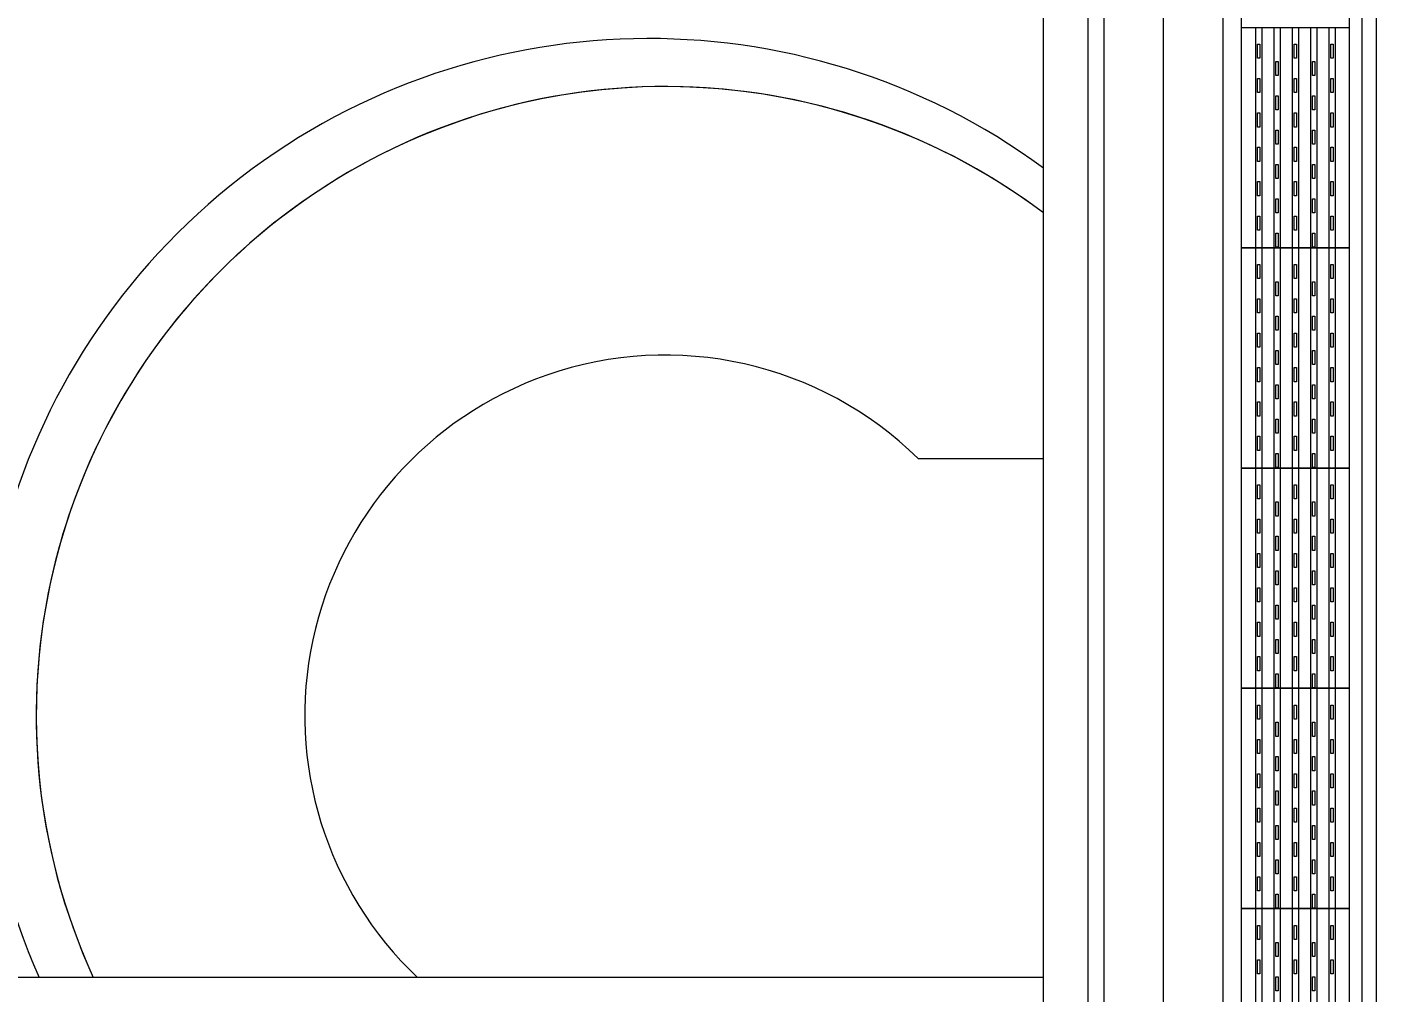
# Model space of a CAD drawing. Header units: inches. Extents: x 437 to 8681, y 26 to 3302.
# Drawn here: x 1616.9 to 1739.6, y 885.5 to 971.8 of the extents above; entities that cross this region are included whole.
import ezdxf

# ---------------------------------------------------------------- set-up
doc = ezdxf.new("R2010")
doc.units = ezdxf.units.IN
doc.header["$MEASUREMENT"] = 0
doc.layers.add('ARBOLES', color=7, linetype='Continuous', lineweight=13, true_color=0x69d485)
doc.layers.add('DIMENSION', color=1, linetype='Continuous')
doc.layers.add('PLANTA BLANCA', color=7, linetype='Continuous', lineweight=0)
doc.layers.add('TEXTURE', color=8, linetype='Continuous', lineweight=0)
doc.styles.add('ROMANS', font='romans.shx')
doc.dimstyles.new('SMALLER DIM', dxfattribs={"dimscale": 64, "dimtxt": 0.09375, "dimasz": 0.015625, "dimexe": 0.075, "dimexo": 0.02625, "dimgap": 0.0375, "dimtad": 0, "dimtih": 1, "dimtoh": 1, "dimdec": 4, "dimzin": 3, "dimdsep": 46, "dimlunit": 4, "dimtxsty": 'ROMANS', "dimcen": 0.0375, "dimclrd": 256, "dimclre": 256, "dimclrt": 7, "dimadec": 0, "dimazin": 0, "dimtfac": 0.75, "dimtdec": 4, "dimtmove": 0, "dimatfit": 3, "dimfxl": 1, "dimfrac": 1, "dimtolj": 1, "dimtzin": 0, "dimlwd": -1, "dimlwe": -1, "dimarcsym": 1})

# ---------------------------------------------------------------- blocks, each defined once
blk = doc.blocks.new('*D81')
at = {"layer": 'DIMENSION', "transparency": 16777216}
for p, q in [((1587.68, 885.87), (1587.68, 879.87)), ((1589.35, 886.87), (1592.48, 886.87)), ((1587.68, 882.87), (1607.97, 874.41)), ((1589.35, 878.87), (1592.48, 878.87)), ((1607.97, 874.41), (1612.77, 874.41))]:
    blk.add_line(p, q, dxfattribs=at)
for points in [[(1587.51, 885.87), (1587.85, 885.87), (1587.68, 886.87)], [(1587.51, 879.87), (1587.85, 879.87), (1587.68, 878.87)]]:
    blk.add_solid(points, dxfattribs=at)
at = {"layer": 'DIMENSION', "color": 7, "transparency": 16777216, "insert": (1619.31, 874.41), "char_height": 6, "attachment_point": 5, "style": 'ROMANS'}
blk.add_mtext('\\A1;8"', dxfattribs=at)

msp = doc.modelspace()

# ---------------------------------------------------------------- hatches: boundary and pattern name
at = {"layer": 'TEXTURE', "linetype": 'Continuous'}
h = msp.add_hatch(dxfattribs=at)
h.set_pattern_fill('ANSI31', color=9, scale=42.5, angle=225)
h.set_pattern_definition([(270, (-3559.14, -96.3204), (5.3125, -9e-16), [])])
h.paths.add_polyline_path([(1435.237, 1191.3018), (1435.237, 650.2838), (1363.22944, 650.2838), (1363.22944, 1307.86683), (1821.50336, 1307.86683), (1821.50336, 1168.15326), (1945.22944, 1168.15326), (1945.22944, 1084.7125), (1808.37898, 1084.688), (1808.37898, 650.2838), (1736.14625, 650.2838), (1736.12206, 1191.3018)])
h.paths.add_polyline_path([(1059.22944, 925.86683), (1363.22944, 925.86683), (1363.22944, 853.86683), (1059.22944, 853.86683)])
h = msp.add_hatch(dxfattribs=at)
h.set_pattern_fill('ANSI31', color=9, scale=42.5, angle=225)
h.set_pattern_definition([(270, (-8710.0197, -3326.6847), (5.3125, -9e-16), [])])
h.paths.add_polyline_path([(1445.99449, 781.1818), (1711.67953, 781.1818), (1711.67953, 790.86683), (1445.99449, 790.86683)])
h.paths.add_polyline_path([(1459.67953, 790.86683), (1445.99449, 790.86683), (1445.99449, 1180.55187), (1459.67953, 1180.55187)])
h.paths.add_polyline_path([(1711.67953, 1180.55187), (1725.36457, 1180.55187), (1725.36457, 781.1818), (1711.67953, 781.1818)])
h.paths.add_polyline_path([(1459.67953, 1180.55187), (1711.67953, 1180.55187), (1711.67953, 1166.86683), (1459.67953, 1166.86683)])

# ---------------------------------------------------------------- linework, layer by layer
at = {"layer": 'ARBOLES', "color": 0}
msp.add_circle((1375.44128, 740.27276), 270, dxfattribs=at)
at = {"layer": 'PLANTA BLANCA', "lineweight": 0}
for p, q in [((1735.01024, 1190.19754), (1735.01024, 771.53613)), ((1736.12206, 1191.3018), (1736.12206, 770.43187)), ((1725.36457, 781.1818), (1725.36457, 1180.55187)), ((1711.67953, 790.86683), (1711.67953, 1166.86683)), ((1707.67953, 794.86683), (1707.67953, 1162.86683)), ((1725.36457, 971.77235), (1726.61654, 971.77235)), ((1725.36457, 952.08731), (1725.36457, 971.77235)), ((1726.61654, 971.77235), (1727.20709, 971.77235)), ((1726.61654, 971.77235), (1726.61654, 952.08731)), ((1727.20709, 971.77235), (1728.25433, 971.77235)), ((1727.20709, 971.77235), (1727.20709, 952.08731)), ((1728.25433, 971.77235), (1728.84488, 971.77235)), ((1728.25433, 971.77235), (1728.25433, 952.08731)), ((1728.84488, 971.77235), (1729.89213, 971.77235)), ((1728.84488, 971.77235), (1728.84488, 952.08731)), ((1729.89213, 971.77235), (1730.48268, 971.77235)), ((1729.89213, 971.77235), (1729.89213, 952.08731)), ((1730.48268, 971.77235), (1731.52992, 971.77235)), ((1730.48268, 971.77235), (1730.48268, 952.08731)), ((1731.52992, 971.77235), (1732.12047, 971.77235)), ((1731.52992, 971.77235), (1731.52992, 952.08731)), ((1732.12047, 971.77235), (1733.16772, 971.77235)), ((1732.12047, 971.77235), (1732.12047, 952.08731)), ((1733.16772, 971.77235), (1733.75827, 971.77235)), ((1733.16772, 971.77235), (1733.16772, 952.08731)), ((1733.75827, 971.77235), (1735.01024, 971.77235)), ((1733.75827, 971.77235), (1733.75827, 952.08731)), ((1735.01024, 971.77235), (1735.01024, 952.08731)), ((1726.81339, 969.01644), (1726.81339, 970.27628)), ((1726.81339, 970.27628), (1727.01024, 970.27628)), ((1727.01024, 970.27628), (1727.01024, 969.01644)), ((1730.08898, 969.01644), (1730.08898, 970.27628)), ((1730.08898, 970.27628), (1730.28583, 970.27628)), ((1730.28583, 970.27628), (1730.28583, 969.01644)), ((1733.36457, 969.01644), (1733.36457, 970.27628)), ((1733.36457, 970.27628), (1733.56142, 970.27628)), ((1733.56142, 970.27628), (1733.56142, 969.01644)), ((1727.01024, 969.01644), (1726.81339, 969.01644)), ((1728.45118, 967.48101), (1728.45118, 968.74085)), ((1728.45118, 968.74085), (1728.64803, 968.74085)), ((1728.64803, 968.74085), (1728.64803, 967.48101)), ((1730.28583, 969.01644), (1730.08898, 969.01644)), ((1731.72677, 967.48101), (1731.72677, 968.74085)), ((1731.72677, 968.74085), (1731.92362, 968.74085)), ((1731.92362, 968.74085), (1731.92362, 967.48101)), ((1733.56142, 969.01644), (1733.36457, 969.01644)), ((1726.81339, 965.94557), (1726.81339, 967.20542)), ((1726.81339, 967.20542), (1727.01024, 967.20542)), ((1727.01024, 967.20542), (1727.01024, 965.94557)), ((1728.64803, 967.48101), (1728.45118, 967.48101)), ((1730.08898, 965.94557), (1730.08898, 967.20542)), ((1730.08898, 967.20542), (1730.28583, 967.20542)), ((1730.28583, 967.20542), (1730.28583, 965.94557)), ((1731.92362, 967.48101), (1731.72677, 967.48101)), ((1733.36457, 965.94557), (1733.36457, 967.20542)), ((1733.36457, 967.20542), (1733.56142, 967.20542)), ((1733.56142, 967.20542), (1733.56142, 965.94557)), ((1727.01024, 965.94557), (1726.81339, 965.94557)), ((1728.45118, 964.41014), (1728.45118, 965.66998)), ((1728.45118, 965.66998), (1728.64803, 965.66998)), ((1728.64803, 965.66998), (1728.64803, 964.41014)), ((1730.28583, 965.94557), (1730.08898, 965.94557)), ((1731.72677, 964.41014), (1731.72677, 965.66998)), ((1731.72677, 965.66998), (1731.92362, 965.66998)), ((1731.92362, 965.66998), (1731.92362, 964.41014)), ((1733.56142, 965.94557), (1733.36457, 965.94557)), ((1728.64803, 964.41014), (1728.45118, 964.41014)), ((1731.92362, 964.41014), (1731.72677, 964.41014)), ((1726.81339, 962.87471), (1726.81339, 964.13455)), ((1726.81339, 964.13455), (1727.01024, 964.13455)), ((1727.01024, 964.13455), (1727.01024, 962.87471)), ((1730.08898, 962.87471), (1730.08898, 964.13455)), ((1730.08898, 964.13455), (1730.28583, 964.13455)), ((1730.28583, 964.13455), (1730.28583, 962.87471)), ((1733.36457, 962.87471), (1733.36457, 964.13455)), ((1733.36457, 964.13455), (1733.56142, 964.13455)), ((1733.56142, 964.13455), (1733.56142, 962.87471)), ((1727.01024, 962.87471), (1726.81339, 962.87471)), ((1728.45118, 961.33928), (1728.45118, 962.59912)), ((1728.45118, 962.59912), (1728.64803, 962.59912)), ((1728.64803, 962.59912), (1728.64803, 961.33928)), ((1730.28583, 962.87471), (1730.08898, 962.87471)), ((1731.72677, 961.33928), (1731.72677, 962.59912)), ((1731.72677, 962.59912), (1731.92362, 962.59912)), ((1731.92362, 962.59912), (1731.92362, 961.33928)), ((1733.56142, 962.87471), (1733.36457, 962.87471)), ((1726.81339, 959.80384), (1726.81339, 961.06369)), ((1726.81339, 961.06369), (1727.01024, 961.06369)), ((1727.01024, 961.06369), (1727.01024, 959.80384)), ((1728.64803, 961.33928), (1728.45118, 961.33928)), ((1730.08898, 959.80384), (1730.08898, 961.06369)), ((1730.08898, 961.06369), (1730.28583, 961.06369)), ((1730.28583, 961.06369), (1730.28583, 959.80384)), ((1731.92362, 961.33928), (1731.72677, 961.33928)), ((1733.36457, 959.80384), (1733.36457, 961.06369)), ((1733.36457, 961.06369), (1733.56142, 961.06369)), ((1733.56142, 961.06369), (1733.56142, 959.80384)), ((1727.01024, 959.80384), (1726.81339, 959.80384)), ((1728.45118, 958.26841), (1728.45118, 959.52825)), ((1728.45118, 959.52825), (1728.64803, 959.52825)), ((1728.64803, 959.52825), (1728.64803, 958.26841)), ((1730.28583, 959.80384), (1730.08898, 959.80384)), ((1731.72677, 958.26841), (1731.72677, 959.52825)), ((1731.72677, 959.52825), (1731.92362, 959.52825)), ((1731.92362, 959.52825), (1731.92362, 958.26841)), ((1733.56142, 959.80384), (1733.36457, 959.80384)), ((1728.64803, 958.26841), (1728.45118, 958.26841)), ((1731.92362, 958.26841), (1731.72677, 958.26841)), ((1726.81339, 956.73298), (1726.81339, 957.99282)), ((1726.81339, 957.99282), (1727.01024, 957.99282)), ((1727.01024, 957.99282), (1727.01024, 956.73298)), ((1730.08898, 956.73298), (1730.08898, 957.99282)), ((1730.08898, 957.99282), (1730.28583, 957.99282)), ((1730.28583, 957.99282), (1730.28583, 956.73298)), ((1733.36457, 956.73298), (1733.36457, 957.99282)), ((1733.36457, 957.99282), (1733.56142, 957.99282)), ((1733.56142, 957.99282), (1733.56142, 956.73298)), ((1727.01024, 956.73298), (1726.81339, 956.73298)), ((1728.45118, 955.19754), (1728.45118, 956.45739)), ((1728.45118, 956.45739), (1728.64803, 956.45739)), ((1728.64803, 956.45739), (1728.64803, 955.19754)), ((1730.28583, 956.73298), (1730.08898, 956.73298)), ((1731.72677, 955.19754), (1731.72677, 956.45739)), ((1731.72677, 956.45739), (1731.92362, 956.45739)), ((1731.92362, 956.45739), (1731.92362, 955.19754)), ((1733.56142, 956.73298), (1733.36457, 956.73298)), ((1726.81339, 953.66211), (1726.81339, 954.92195)), ((1726.81339, 954.92195), (1727.01024, 954.92195)), ((1727.01024, 954.92195), (1727.01024, 953.66211)), ((1728.64803, 955.19754), (1728.45118, 955.19754)), ((1730.08898, 953.66211), (1730.08898, 954.92195)), ((1730.08898, 954.92195), (1730.28583, 954.92195)), ((1730.28583, 954.92195), (1730.28583, 953.66211)), ((1731.92362, 955.19754), (1731.72677, 955.19754)), ((1733.36457, 953.66211), (1733.36457, 954.92195)), ((1733.36457, 954.92195), (1733.56142, 954.92195)), ((1733.56142, 954.92195), (1733.56142, 953.66211)), ((1727.01024, 953.66211), (1726.81339, 953.66211)), ((1728.45118, 952.12668), (1728.45118, 953.38652)), ((1728.45118, 953.38652), (1728.64803, 953.38652)), ((1728.64803, 953.38652), (1728.64803, 952.12668)), ((1730.28583, 953.66211), (1730.08898, 953.66211)), ((1731.72677, 952.12668), (1731.72677, 953.38652)), ((1731.72677, 953.38652), (1731.92362, 953.38652)), ((1731.92362, 953.38652), (1731.92362, 952.12668)), ((1733.56142, 953.66211), (1733.36457, 953.66211)), ((1726.61654, 952.08731), (1725.36457, 952.08731)), ((1725.36457, 952.08731), (1726.61654, 952.08731)), ((1725.36457, 932.40227), (1725.36457, 952.08731)), ((1727.20709, 952.08731), (1726.61654, 952.08731)), ((1726.61654, 952.08731), (1727.20709, 952.08731)), ((1726.61654, 952.08731), (1726.61654, 932.40227)), ((1728.25433, 952.08731), (1727.20709, 952.08731)), ((1727.20709, 952.08731), (1728.25433, 952.08731)), ((1727.20709, 952.08731), (1727.20709, 932.40227)), ((1728.84488, 952.08731), (1728.25433, 952.08731)), ((1728.25433, 952.08731), (1728.84488, 952.08731)), ((1728.25433, 952.08731), (1728.25433, 932.40227)), ((1728.64803, 952.12668), (1728.45118, 952.12668)), ((1729.89213, 952.08731), (1728.84488, 952.08731)), ((1728.84488, 952.08731), (1729.89213, 952.08731)), ((1728.84488, 952.08731), (1728.84488, 932.40227)), ((1730.48268, 952.08731), (1729.89213, 952.08731)), ((1729.89213, 952.08731), (1730.48268, 952.08731)), ((1729.89213, 952.08731), (1729.89213, 932.40227)), ((1731.52992, 952.08731), (1730.48268, 952.08731)), ((1730.48268, 952.08731), (1731.52992, 952.08731)), ((1730.48268, 952.08731), (1730.48268, 932.40227)), ((1732.12047, 952.08731), (1731.52992, 952.08731)), ((1731.52992, 952.08731), (1732.12047, 952.08731)), ((1731.52992, 952.08731), (1731.52992, 932.40227)), ((1731.92362, 952.12668), (1731.72677, 952.12668)), ((1733.16772, 952.08731), (1732.12047, 952.08731)), ((1732.12047, 952.08731), (1733.16772, 952.08731)), ((1732.12047, 952.08731), (1732.12047, 932.40227)), ((1733.75827, 952.08731), (1733.16772, 952.08731)), ((1733.16772, 952.08731), (1733.75827, 952.08731)), ((1733.16772, 952.08731), (1733.16772, 932.40227)), ((1735.01024, 952.08731), (1733.75827, 952.08731)), ((1733.75827, 952.08731), (1735.01024, 952.08731)), ((1733.75827, 952.08731), (1733.75827, 932.40227)), ((1735.01024, 952.08731), (1735.01024, 932.40227)), ((1726.81339, 949.3314), (1726.81339, 950.59124)), ((1726.81339, 950.59124), (1727.01024, 950.59124)), ((1727.01024, 950.59124), (1727.01024, 949.3314)), ((1730.08898, 949.3314), (1730.08898, 950.59124)), ((1730.08898, 950.59124), (1730.28583, 950.59124)), ((1730.28583, 950.59124), (1730.28583, 949.3314)), ((1733.36457, 949.3314), (1733.36457, 950.59124)), ((1733.36457, 950.59124), (1733.56142, 950.59124)), ((1733.56142, 950.59124), (1733.56142, 949.3314)), ((1727.01024, 949.3314), (1726.81339, 949.3314)), ((1728.45118, 947.79597), (1728.45118, 949.05581)), ((1728.45118, 949.05581), (1728.64803, 949.05581)), ((1728.64803, 949.05581), (1728.64803, 947.79597)), ((1730.28583, 949.3314), (1730.08898, 949.3314)), ((1731.72677, 947.79597), (1731.72677, 949.05581)), ((1731.72677, 949.05581), (1731.92362, 949.05581)), ((1731.92362, 949.05581), (1731.92362, 947.79597)), ((1733.56142, 949.3314), (1733.36457, 949.3314)), ((1726.81339, 946.26054), (1726.81339, 947.52038)), ((1726.81339, 947.52038), (1727.01024, 947.52038)), ((1727.01024, 947.52038), (1727.01024, 946.26054)), ((1728.64803, 947.79597), (1728.45118, 947.79597)), ((1730.08898, 946.26054), (1730.08898, 947.52038)), ((1730.08898, 947.52038), (1730.28583, 947.52038)), ((1730.28583, 947.52038), (1730.28583, 946.26054)), ((1731.92362, 947.79597), (1731.72677, 947.79597)), ((1733.36457, 946.26054), (1733.36457, 947.52038)), ((1733.36457, 947.52038), (1733.56142, 947.52038)), ((1733.56142, 947.52038), (1733.56142, 946.26054)), ((1727.01024, 946.26054), (1726.81339, 946.26054)), ((1728.45118, 944.7251), (1728.45118, 945.98494)), ((1728.45118, 945.98494), (1728.64803, 945.98494)), ((1728.64803, 945.98494), (1728.64803, 944.7251)), ((1730.28583, 946.26054), (1730.08898, 946.26054)), ((1731.72677, 944.7251), (1731.72677, 945.98494)), ((1731.72677, 945.98494), (1731.92362, 945.98494)), ((1731.92362, 945.98494), (1731.92362, 944.7251)), ((1733.56142, 946.26054), (1733.36457, 946.26054)), ((1728.64803, 944.7251), (1728.45118, 944.7251)), ((1731.92362, 944.7251), (1731.72677, 944.7251)), ((1726.81339, 943.18967), (1726.81339, 944.44951)), ((1726.81339, 944.44951), (1727.01024, 944.44951)), ((1727.01024, 944.44951), (1727.01024, 943.18967)), ((1730.08898, 943.18967), (1730.08898, 944.44951)), ((1730.08898, 944.44951), (1730.28583, 944.44951)), ((1730.28583, 944.44951), (1730.28583, 943.18967)), ((1733.36457, 943.18967), (1733.36457, 944.44951)), ((1733.36457, 944.44951), (1733.56142, 944.44951)), ((1733.56142, 944.44951), (1733.56142, 943.18967)), ((1727.01024, 943.18967), (1726.81339, 943.18967)), ((1728.45118, 941.65424), (1728.45118, 942.91408)), ((1728.45118, 942.91408), (1728.64803, 942.91408)), ((1728.64803, 942.91408), (1728.64803, 941.65424)), ((1730.28583, 943.18967), (1730.08898, 943.18967)), ((1731.72677, 941.65424), (1731.72677, 942.91408)), ((1731.72677, 942.91408), (1731.92362, 942.91408)), ((1731.92362, 942.91408), (1731.92362, 941.65424)), ((1733.56142, 943.18967), (1733.36457, 943.18967)), ((1726.81339, 940.1188), (1726.81339, 941.37865)), ((1726.81339, 941.37865), (1727.01024, 941.37865)), ((1727.01024, 941.37865), (1727.01024, 940.1188)), ((1728.64803, 941.65424), (1728.45118, 941.65424)), ((1730.08898, 940.1188), (1730.08898, 941.37865)), ((1730.08898, 941.37865), (1730.28583, 941.37865)), ((1730.28583, 941.37865), (1730.28583, 940.1188)), ((1731.92362, 941.65424), (1731.72677, 941.65424)), ((1733.36457, 940.1188), (1733.36457, 941.37865)), ((1733.36457, 941.37865), (1733.56142, 941.37865)), ((1733.56142, 941.37865), (1733.56142, 940.1188)), ((1727.01024, 940.1188), (1726.81339, 940.1188)), ((1728.45118, 938.58337), (1728.45118, 939.84321)), ((1728.45118, 939.84321), (1728.64803, 939.84321)), ((1728.64803, 939.84321), (1728.64803, 938.58337)), ((1730.28583, 940.1188), (1730.08898, 940.1188)), ((1731.72677, 938.58337), (1731.72677, 939.84321)), ((1731.72677, 939.84321), (1731.92362, 939.84321)), ((1731.92362, 939.84321), (1731.92362, 938.58337)), ((1733.56142, 940.1188), (1733.36457, 940.1188)), ((1728.64803, 938.58337), (1728.45118, 938.58337)), ((1731.92362, 938.58337), (1731.72677, 938.58337)), ((1726.81339, 937.04794), (1726.81339, 938.30778)), ((1726.81339, 938.30778), (1727.01024, 938.30778)), ((1727.01024, 938.30778), (1727.01024, 937.04794)), ((1730.08898, 937.04794), (1730.08898, 938.30778)), ((1730.08898, 938.30778), (1730.28583, 938.30778)), ((1730.28583, 938.30778), (1730.28583, 937.04794)), ((1733.36457, 937.04794), (1733.36457, 938.30778)), ((1733.36457, 938.30778), (1733.56142, 938.30778)), ((1733.56142, 938.30778), (1733.56142, 937.04794)), ((1727.01024, 937.04794), (1726.81339, 937.04794)), ((1728.45118, 935.5125), (1728.45118, 936.77235)), ((1728.45118, 936.77235), (1728.64803, 936.77235)), ((1728.64803, 936.77235), (1728.64803, 935.5125)), ((1730.28583, 937.04794), (1730.08898, 937.04794)), ((1731.72677, 935.5125), (1731.72677, 936.77235)), ((1731.72677, 936.77235), (1731.92362, 936.77235)), ((1731.92362, 936.77235), (1731.92362, 935.5125)), ((1733.56142, 937.04794), (1733.36457, 937.04794)), ((1726.81339, 933.97707), (1726.81339, 935.23691)), ((1726.81339, 935.23691), (1727.01024, 935.23691)), ((1727.01024, 935.23691), (1727.01024, 933.97707)), ((1728.64803, 935.5125), (1728.45118, 935.5125)), ((1730.08898, 933.97707), (1730.08898, 935.23691)), ((1730.08898, 935.23691), (1730.28583, 935.23691)), ((1730.28583, 935.23691), (1730.28583, 933.97707)), ((1731.92362, 935.5125), (1731.72677, 935.5125)), ((1733.36457, 933.97707), (1733.36457, 935.23691)), ((1733.36457, 935.23691), (1733.56142, 935.23691)), ((1733.56142, 935.23691), (1733.56142, 933.97707)), ((1727.01024, 933.97707), (1726.81339, 933.97707)), ((1728.45118, 932.44164), (1728.45118, 933.70148)), ((1728.45118, 933.70148), (1728.64803, 933.70148)), ((1728.64803, 933.70148), (1728.64803, 932.44164)), ((1730.28583, 933.97707), (1730.08898, 933.97707)), ((1731.72677, 932.44164), (1731.72677, 933.70148)), ((1731.72677, 933.70148), (1731.92362, 933.70148)), ((1731.92362, 933.70148), (1731.92362, 932.44164)), ((1733.56142, 933.97707), (1733.36457, 933.97707)), ((1696.48628, 933.24313), (1707.67953, 933.24313)), ((1728.64803, 932.44164), (1728.45118, 932.44164)), ((1731.92362, 932.44164), (1731.72677, 932.44164)), ((1726.61654, 932.40227), (1725.36457, 932.40227)), ((1725.36457, 932.40227), (1726.61654, 932.40227)), ((1725.36457, 912.71723), (1725.36457, 932.40227)), ((1727.20709, 932.40227), (1726.61654, 932.40227)), ((1726.61654, 932.40227), (1727.20709, 932.40227)), ((1726.61654, 932.40227), (1726.61654, 912.71723)), ((1728.25433, 932.40227), (1727.20709, 932.40227)), ((1727.20709, 932.40227), (1728.25433, 932.40227)), ((1727.20709, 932.40227), (1727.20709, 912.71723)), ((1728.84488, 932.40227), (1728.25433, 932.40227)), ((1728.25433, 932.40227), (1728.84488, 932.40227)), ((1728.25433, 932.40227), (1728.25433, 912.71723)), ((1729.89213, 932.40227), (1728.84488, 932.40227)), ((1728.84488, 932.40227), (1729.89213, 932.40227)), ((1728.84488, 932.40227), (1728.84488, 912.71723)), ((1730.48268, 932.40227), (1729.89213, 932.40227)), ((1729.89213, 932.40227), (1730.48268, 932.40227)), ((1729.89213, 932.40227), (1729.89213, 912.71723)), ((1731.52992, 932.40227), (1730.48268, 932.40227)), ((1730.48268, 932.40227), (1731.52992, 932.40227)), ((1730.48268, 932.40227), (1730.48268, 912.71723)), ((1732.12047, 932.40227), (1731.52992, 932.40227)), ((1731.52992, 932.40227), (1732.12047, 932.40227)), ((1731.52992, 932.40227), (1731.52992, 912.71723)), ((1733.16772, 932.40227), (1732.12047, 932.40227)), ((1732.12047, 932.40227), (1733.16772, 932.40227)), ((1732.12047, 932.40227), (1732.12047, 912.71723)), ((1733.75827, 932.40227), (1733.16772, 932.40227)), ((1733.16772, 932.40227), (1733.75827, 932.40227)), ((1733.16772, 932.40227), (1733.16772, 912.71723)), ((1735.01024, 932.40227), (1733.75827, 932.40227)), ((1733.75827, 932.40227), (1735.01024, 932.40227)), ((1733.75827, 932.40227), (1733.75827, 912.71723)), ((1735.01024, 932.40227), (1735.01024, 912.71723)), ((1726.81339, 929.64636), (1726.81339, 930.9062)), ((1726.81339, 930.9062), (1727.01024, 930.9062)), ((1727.01024, 930.9062), (1727.01024, 929.64636)), ((1730.08898, 929.64636), (1730.08898, 930.9062)), ((1730.08898, 930.9062), (1730.28583, 930.9062)), ((1730.28583, 930.9062), (1730.28583, 929.64636)), ((1733.36457, 929.64636), (1733.36457, 930.9062)), ((1733.36457, 930.9062), (1733.56142, 930.9062)), ((1733.56142, 930.9062), (1733.56142, 929.64636)), ((1727.01024, 929.64636), (1726.81339, 929.64636)), ((1728.45118, 928.11093), (1728.45118, 929.37077)), ((1728.45118, 929.37077), (1728.64803, 929.37077)), ((1728.64803, 929.37077), (1728.64803, 928.11093)), ((1730.28583, 929.64636), (1730.08898, 929.64636)), ((1731.72677, 928.11093), (1731.72677, 929.37077)), ((1731.72677, 929.37077), (1731.92362, 929.37077)), ((1731.92362, 929.37077), (1731.92362, 928.11093)), ((1733.56142, 929.64636), (1733.36457, 929.64636)), ((1726.81339, 926.5755), (1726.81339, 927.83534)), ((1726.81339, 927.83534), (1727.01024, 927.83534)), ((1727.01024, 927.83534), (1727.01024, 926.5755)), ((1728.64803, 928.11093), (1728.45118, 928.11093)), ((1730.08898, 926.5755), (1730.08898, 927.83534)), ((1730.08898, 927.83534), (1730.28583, 927.83534)), ((1730.28583, 927.83534), (1730.28583, 926.5755)), ((1731.92362, 928.11093), (1731.72677, 928.11093)), ((1733.36457, 926.5755), (1733.36457, 927.83534)), ((1733.36457, 927.83534), (1733.56142, 927.83534)), ((1733.56142, 927.83534), (1733.56142, 926.5755)), ((1727.01024, 926.5755), (1726.81339, 926.5755)), ((1728.45118, 925.04006), (1728.45118, 926.29991)), ((1728.45118, 926.29991), (1728.64803, 926.29991)), ((1728.64803, 926.29991), (1728.64803, 925.04006)), ((1730.28583, 926.5755), (1730.08898, 926.5755)), ((1731.72677, 925.04006), (1731.72677, 926.29991)), ((1731.72677, 926.29991), (1731.92362, 926.29991)), ((1731.92362, 926.29991), (1731.92362, 925.04006)), ((1733.56142, 926.5755), (1733.36457, 926.5755)), ((1726.81339, 923.50463), (1726.81339, 924.76447)), ((1726.81339, 924.76447), (1727.01024, 924.76447)), ((1727.01024, 924.76447), (1727.01024, 923.50463)), ((1728.64803, 925.04006), (1728.45118, 925.04006)), ((1730.08898, 923.50463), (1730.08898, 924.76447)), ((1730.08898, 924.76447), (1730.28583, 924.76447)), ((1730.28583, 924.76447), (1730.28583, 923.50463)), ((1731.92362, 925.04006), (1731.72677, 925.04006)), ((1733.36457, 923.50463), (1733.36457, 924.76447)), ((1733.36457, 924.76447), (1733.56142, 924.76447)), ((1733.56142, 924.76447), (1733.56142, 923.50463)), ((1727.01024, 923.50463), (1726.81339, 923.50463)), ((1728.45118, 921.9692), (1728.45118, 923.22904)), ((1728.45118, 923.22904), (1728.64803, 923.22904)), ((1728.64803, 923.22904), (1728.64803, 921.9692)), ((1730.28583, 923.50463), (1730.08898, 923.50463)), ((1731.72677, 921.9692), (1731.72677, 923.22904)), ((1731.72677, 923.22904), (1731.92362, 923.22904)), ((1731.92362, 923.22904), (1731.92362, 921.9692)), ((1733.56142, 923.50463), (1733.36457, 923.50463)), ((1726.81339, 920.43376), (1726.81339, 921.69361)), ((1726.81339, 921.69361), (1727.01024, 921.69361)), ((1727.01024, 921.69361), (1727.01024, 920.43376)), ((1728.64803, 921.9692), (1728.45118, 921.9692)), ((1730.08898, 920.43376), (1730.08898, 921.69361)), ((1730.08898, 921.69361), (1730.28583, 921.69361)), ((1730.28583, 921.69361), (1730.28583, 920.43376)), ((1731.92362, 921.9692), (1731.72677, 921.9692)), ((1733.36457, 920.43376), (1733.36457, 921.69361)), ((1733.36457, 921.69361), (1733.56142, 921.69361)), ((1733.56142, 921.69361), (1733.56142, 920.43376)), ((1727.01024, 920.43376), (1726.81339, 920.43376)), ((1730.28583, 920.43376), (1730.08898, 920.43376)), ((1733.56142, 920.43376), (1733.36457, 920.43376)), ((1728.45118, 918.89833), (1728.45118, 920.15817)), ((1728.45118, 920.15817), (1728.64803, 920.15817)), ((1728.64803, 920.15817), (1728.64803, 918.89833)), ((1731.72677, 918.89833), (1731.72677, 920.15817)), ((1731.72677, 920.15817), (1731.92362, 920.15817)), ((1731.92362, 920.15817), (1731.92362, 918.89833)), ((1726.81339, 917.3629), (1726.81339, 918.62274)), ((1726.81339, 918.62274), (1727.01024, 918.62274)), ((1727.01024, 918.62274), (1727.01024, 917.3629)), ((1728.64803, 918.89833), (1728.45118, 918.89833)), ((1730.08898, 917.3629), (1730.08898, 918.62274)), ((1730.08898, 918.62274), (1730.28583, 918.62274)), ((1730.28583, 918.62274), (1730.28583, 917.3629)), ((1731.92362, 918.89833), (1731.72677, 918.89833)), ((1733.36457, 917.3629), (1733.36457, 918.62274)), ((1733.36457, 918.62274), (1733.56142, 918.62274)), ((1733.56142, 918.62274), (1733.56142, 917.3629)), ((1727.01024, 917.3629), (1726.81339, 917.3629)), ((1728.45118, 915.82746), (1728.45118, 917.08731)), ((1728.45118, 917.08731), (1728.64803, 917.08731)), ((1728.64803, 917.08731), (1728.64803, 915.82746)), ((1730.28583, 917.3629), (1730.08898, 917.3629)), ((1731.72677, 915.82746), (1731.72677, 917.08731)), ((1731.72677, 917.08731), (1731.92362, 917.08731)), ((1731.92362, 917.08731), (1731.92362, 915.82746)), ((1733.56142, 917.3629), (1733.36457, 917.3629)), ((1726.81339, 914.29203), (1726.81339, 915.55187)), ((1726.81339, 915.55187), (1727.01024, 915.55187)), ((1727.01024, 915.55187), (1727.01024, 914.29203)), ((1728.64803, 915.82746), (1728.45118, 915.82746)), ((1730.08898, 914.29203), (1730.08898, 915.55187)), ((1730.08898, 915.55187), (1730.28583, 915.55187)), ((1730.28583, 915.55187), (1730.28583, 914.29203)), ((1731.92362, 915.82746), (1731.72677, 915.82746)), ((1733.36457, 914.29203), (1733.36457, 915.55187)), ((1733.36457, 915.55187), (1733.56142, 915.55187)), ((1733.56142, 915.55187), (1733.56142, 914.29203)), ((1727.01024, 914.29203), (1726.81339, 914.29203)), ((1730.28583, 914.29203), (1730.08898, 914.29203)), ((1733.56142, 914.29203), (1733.36457, 914.29203)), ((1728.45118, 912.7566), (1728.45118, 914.01644)), ((1728.45118, 914.01644), (1728.64803, 914.01644)), ((1728.64803, 914.01644), (1728.64803, 912.7566)), ((1731.72677, 912.7566), (1731.72677, 914.01644)), ((1731.72677, 914.01644), (1731.92362, 914.01644)), ((1731.92362, 914.01644), (1731.92362, 912.7566)), ((1725.36457, 912.71723), (1726.61654, 912.71723)), ((1725.36457, 893.03219), (1725.36457, 912.71723)), ((1726.61654, 912.71723), (1725.36457, 912.71723)), ((1726.61654, 912.71723), (1727.20709, 912.71723)), ((1726.61654, 912.71723), (1726.61654, 893.03219)), ((1727.20709, 912.71723), (1726.61654, 912.71723)), ((1727.20709, 912.71723), (1728.25433, 912.71723)), ((1727.20709, 912.71723), (1727.20709, 893.03219)), ((1728.25433, 912.71723), (1727.20709, 912.71723)), ((1728.25433, 912.71723), (1728.84488, 912.71723)), ((1728.25433, 912.71723), (1728.25433, 893.03219)), ((1728.84488, 912.71723), (1728.25433, 912.71723)), ((1728.64803, 912.7566), (1728.45118, 912.7566)), ((1728.84488, 912.71723), (1729.89213, 912.71723)), ((1728.84488, 912.71723), (1728.84488, 893.03219)), ((1729.89213, 912.71723), (1728.84488, 912.71723)), ((1729.89213, 912.71723), (1730.48268, 912.71723)), ((1729.89213, 912.71723), (1729.89213, 893.03219)), ((1730.48268, 912.71723), (1729.89213, 912.71723)), ((1730.48268, 912.71723), (1731.52992, 912.71723)), ((1730.48268, 912.71723), (1730.48268, 893.03219)), ((1731.52992, 912.71723), (1730.48268, 912.71723)), ((1731.52992, 912.71723), (1732.12047, 912.71723)), ((1731.52992, 912.71723), (1731.52992, 893.03219)), ((1732.12047, 912.71723), (1731.52992, 912.71723)), ((1731.92362, 912.7566), (1731.72677, 912.7566)), ((1732.12047, 912.71723), (1733.16772, 912.71723)), ((1732.12047, 912.71723), (1732.12047, 893.03219)), ((1733.16772, 912.71723), (1732.12047, 912.71723)), ((1733.16772, 912.71723), (1733.75827, 912.71723)), ((1733.16772, 912.71723), (1733.16772, 893.03219)), ((1733.75827, 912.71723), (1733.16772, 912.71723)), ((1733.75827, 912.71723), (1735.01024, 912.71723)), ((1733.75827, 912.71723), (1733.75827, 893.03219)), ((1735.01024, 912.71723), (1733.75827, 912.71723)), ((1735.01024, 912.71723), (1735.01024, 893.03219)), ((1726.81339, 909.96132), (1726.81339, 911.22117)), ((1726.81339, 911.22117), (1727.01024, 911.22117)), ((1727.01024, 911.22117), (1727.01024, 909.96132)), ((1730.08898, 909.96132), (1730.08898, 911.22117)), ((1730.08898, 911.22117), (1730.28583, 911.22117)), ((1730.28583, 911.22117), (1730.28583, 909.96132)), ((1733.36457, 909.96132), (1733.36457, 911.22117)), ((1733.36457, 911.22117), (1733.56142, 911.22117)), ((1733.56142, 911.22117), (1733.56142, 909.96132)), ((1727.01024, 909.96132), (1726.81339, 909.96132)), ((1728.45118, 908.42589), (1728.45118, 909.68573)), ((1728.45118, 909.68573), (1728.64803, 909.68573)), ((1728.64803, 909.68573), (1728.64803, 908.42589)), ((1730.28583, 909.96132), (1730.08898, 909.96132)), ((1731.72677, 908.42589), (1731.72677, 909.68573)), ((1731.72677, 909.68573), (1731.92362, 909.68573)), ((1731.92362, 909.68573), (1731.92362, 908.42589)), ((1733.56142, 909.96132), (1733.36457, 909.96132)), ((1726.81339, 906.89046), (1726.81339, 908.1503)), ((1726.81339, 908.1503), (1727.01024, 908.1503)), ((1727.01024, 908.1503), (1727.01024, 906.89046)), ((1728.64803, 908.42589), (1728.45118, 908.42589)), ((1730.08898, 906.89046), (1730.08898, 908.1503)), ((1730.08898, 908.1503), (1730.28583, 908.1503)), ((1730.28583, 908.1503), (1730.28583, 906.89046)), ((1731.92362, 908.42589), (1731.72677, 908.42589)), ((1733.36457, 906.89046), (1733.36457, 908.1503)), ((1733.36457, 908.1503), (1733.56142, 908.1503)), ((1733.56142, 908.1503), (1733.56142, 906.89046)), ((1727.01024, 906.89046), (1726.81339, 906.89046)), ((1730.28583, 906.89046), (1730.08898, 906.89046)), ((1733.56142, 906.89046), (1733.36457, 906.89046)), ((1728.45118, 905.35502), (1728.45118, 906.61487)), ((1728.45118, 906.61487), (1728.64803, 906.61487)), ((1728.64803, 906.61487), (1728.64803, 905.35502)), ((1731.72677, 905.35502), (1731.72677, 906.61487)), ((1731.72677, 906.61487), (1731.92362, 906.61487)), ((1731.92362, 906.61487), (1731.92362, 905.35502)), ((1726.81339, 903.81959), (1726.81339, 905.07943)), ((1726.81339, 905.07943), (1727.01024, 905.07943)), ((1727.01024, 905.07943), (1727.01024, 903.81959)), ((1728.64803, 905.35502), (1728.45118, 905.35502)), ((1730.08898, 903.81959), (1730.08898, 905.07943)), ((1730.08898, 905.07943), (1730.28583, 905.07943)), ((1730.28583, 905.07943), (1730.28583, 903.81959)), ((1731.92362, 905.35502), (1731.72677, 905.35502)), ((1733.36457, 903.81959), (1733.36457, 905.07943)), ((1733.36457, 905.07943), (1733.56142, 905.07943)), ((1733.56142, 905.07943), (1733.56142, 903.81959)), ((1727.01024, 903.81959), (1726.81339, 903.81959)), ((1728.45118, 902.28416), (1728.45118, 903.544)), ((1728.45118, 903.544), (1728.64803, 903.544)), ((1728.64803, 903.544), (1728.64803, 902.28416)), ((1730.28583, 903.81959), (1730.08898, 903.81959)), ((1731.72677, 902.28416), (1731.72677, 903.544)), ((1731.72677, 903.544), (1731.92362, 903.544)), ((1731.92362, 903.544), (1731.92362, 902.28416)), ((1733.56142, 903.81959), (1733.36457, 903.81959)), ((1726.81339, 900.74872), (1726.81339, 902.00857)), ((1726.81339, 902.00857), (1727.01024, 902.00857)), ((1727.01024, 902.00857), (1727.01024, 900.74872)), ((1728.64803, 902.28416), (1728.45118, 902.28416)), ((1730.08898, 900.74872), (1730.08898, 902.00857)), ((1730.08898, 902.00857), (1730.28583, 902.00857)), ((1730.28583, 902.00857), (1730.28583, 900.74872)), ((1731.92362, 902.28416), (1731.72677, 902.28416)), ((1733.36457, 900.74872), (1733.36457, 902.00857)), ((1733.36457, 902.00857), (1733.56142, 902.00857)), ((1733.56142, 902.00857), (1733.56142, 900.74872)), ((1727.01024, 900.74872), (1726.81339, 900.74872)), ((1730.28583, 900.74872), (1730.08898, 900.74872)), ((1733.56142, 900.74872), (1733.36457, 900.74872)), ((1728.45118, 899.21329), (1728.45118, 900.47313)), ((1728.45118, 900.47313), (1728.64803, 900.47313)), ((1728.64803, 900.47313), (1728.64803, 899.21329)), ((1731.72677, 899.21329), (1731.72677, 900.47313)), ((1731.72677, 900.47313), (1731.92362, 900.47313)), ((1731.92362, 900.47313), (1731.92362, 899.21329)), ((1726.81339, 897.67786), (1726.81339, 898.9377)), ((1726.81339, 898.9377), (1727.01024, 898.9377)), ((1727.01024, 898.9377), (1727.01024, 897.67786)), ((1728.64803, 899.21329), (1728.45118, 899.21329)), ((1730.08898, 897.67786), (1730.08898, 898.9377)), ((1730.08898, 898.9377), (1730.28583, 898.9377)), ((1730.28583, 898.9377), (1730.28583, 897.67786)), ((1731.92362, 899.21329), (1731.72677, 899.21329)), ((1733.36457, 897.67786), (1733.36457, 898.9377)), ((1733.36457, 898.9377), (1733.56142, 898.9377)), ((1733.56142, 898.9377), (1733.56142, 897.67786)), ((1727.01024, 897.67786), (1726.81339, 897.67786)), ((1728.45118, 896.14243), (1728.45118, 897.40227)), ((1728.45118, 897.40227), (1728.64803, 897.40227)), ((1728.64803, 897.40227), (1728.64803, 896.14243)), ((1730.28583, 897.67786), (1730.08898, 897.67786)), ((1731.72677, 896.14243), (1731.72677, 897.40227)), ((1731.72677, 897.40227), (1731.92362, 897.40227)), ((1731.92362, 897.40227), (1731.92362, 896.14243)), ((1733.56142, 897.67786), (1733.36457, 897.67786)), ((1726.81339, 894.60699), (1726.81339, 895.86683)), ((1726.81339, 895.86683), (1727.01024, 895.86683)), ((1727.01024, 895.86683), (1727.01024, 894.60699)), ((1728.64803, 896.14243), (1728.45118, 896.14243)), ((1730.08898, 894.60699), (1730.08898, 895.86683)), ((1730.08898, 895.86683), (1730.28583, 895.86683)), ((1730.28583, 895.86683), (1730.28583, 894.60699)), ((1731.92362, 896.14243), (1731.72677, 896.14243)), ((1733.36457, 894.60699), (1733.36457, 895.86683)), ((1733.36457, 895.86683), (1733.56142, 895.86683)), ((1733.56142, 895.86683), (1733.56142, 894.60699)), ((1727.01024, 894.60699), (1726.81339, 894.60699)), ((1730.28583, 894.60699), (1730.08898, 894.60699)), ((1733.56142, 894.60699), (1733.36457, 894.60699)), ((1728.45118, 893.07156), (1728.45118, 894.3314)), ((1728.45118, 894.3314), (1728.64803, 894.3314)), ((1728.64803, 894.3314), (1728.64803, 893.07156)), ((1731.72677, 893.07156), (1731.72677, 894.3314)), ((1731.72677, 894.3314), (1731.92362, 894.3314)), ((1731.92362, 894.3314), (1731.92362, 893.07156)), ((1726.61654, 893.03219), (1725.36457, 893.03219)), ((1725.36457, 893.03219), (1726.61654, 893.03219)), ((1725.36457, 873.34715), (1725.36457, 893.03219)), ((1727.20709, 893.03219), (1726.61654, 893.03219)), ((1726.61654, 893.03219), (1727.20709, 893.03219)), ((1726.61654, 893.03219), (1726.61654, 873.34715)), ((1728.25433, 893.03219), (1727.20709, 893.03219)), ((1727.20709, 893.03219), (1728.25433, 893.03219)), ((1727.20709, 893.03219), (1727.20709, 873.34715)), ((1728.84488, 893.03219), (1728.25433, 893.03219)), ((1728.25433, 893.03219), (1728.84488, 893.03219)), ((1728.25433, 893.03219), (1728.25433, 873.34715)), ((1728.64803, 893.07156), (1728.45118, 893.07156)), ((1729.89213, 893.03219), (1728.84488, 893.03219)), ((1728.84488, 893.03219), (1729.89213, 893.03219)), ((1728.84488, 893.03219), (1728.84488, 873.34715)), ((1730.48268, 893.03219), (1729.89213, 893.03219)), ((1729.89213, 893.03219), (1730.48268, 893.03219)), ((1729.89213, 893.03219), (1729.89213, 873.34715)), ((1731.52992, 893.03219), (1730.48268, 893.03219)), ((1730.48268, 893.03219), (1731.52992, 893.03219)), ((1730.48268, 893.03219), (1730.48268, 873.34715)), ((1732.12047, 893.03219), (1731.52992, 893.03219)), ((1731.52992, 893.03219), (1732.12047, 893.03219)), ((1731.52992, 893.03219), (1731.52992, 873.34715)), ((1731.92362, 893.07156), (1731.72677, 893.07156)), ((1733.16772, 893.03219), (1732.12047, 893.03219)), ((1732.12047, 893.03219), (1733.16772, 893.03219)), ((1732.12047, 893.03219), (1732.12047, 873.34715)), ((1733.75827, 893.03219), (1733.16772, 893.03219)), ((1733.16772, 893.03219), (1733.75827, 893.03219)), ((1733.16772, 893.03219), (1733.16772, 873.34715)), ((1735.01024, 893.03219), (1733.75827, 893.03219)), ((1733.75827, 893.03219), (1735.01024, 893.03219)), ((1733.75827, 893.03219), (1733.75827, 873.34715)), ((1735.01024, 893.03219), (1735.01024, 873.34715)), ((1726.81339, 890.27628), (1726.81339, 891.53613)), ((1726.81339, 891.53613), (1727.01024, 891.53613)), ((1727.01024, 891.53613), (1727.01024, 890.27628)), ((1730.08898, 890.27628), (1730.08898, 891.53613)), ((1730.08898, 891.53613), (1730.28583, 891.53613)), ((1730.28583, 891.53613), (1730.28583, 890.27628)), ((1733.36457, 890.27628), (1733.36457, 891.53613)), ((1733.36457, 891.53613), (1733.56142, 891.53613)), ((1733.56142, 891.53613), (1733.56142, 890.27628)), ((1727.01024, 890.27628), (1726.81339, 890.27628)), ((1728.45118, 888.74085), (1728.45118, 890.00069)), ((1728.45118, 890.00069), (1728.64803, 890.00069)), ((1728.64803, 890.00069), (1728.64803, 888.74085)), ((1730.28583, 890.27628), (1730.08898, 890.27628)), ((1731.72677, 888.74085), (1731.72677, 890.00069)), ((1731.72677, 890.00069), (1731.92362, 890.00069)), ((1731.92362, 890.00069), (1731.92362, 888.74085)), ((1733.56142, 890.27628), (1733.36457, 890.27628)), ((1726.81339, 887.20542), (1726.81339, 888.46526)), ((1726.81339, 888.46526), (1727.01024, 888.46526)), ((1727.01024, 888.46526), (1727.01024, 887.20542)), ((1728.64803, 888.74085), (1728.45118, 888.74085)), ((1730.08898, 887.20542), (1730.08898, 888.46526)), ((1730.08898, 888.46526), (1730.28583, 888.46526)), ((1730.28583, 888.46526), (1730.28583, 887.20542)), ((1731.92362, 888.74085), (1731.72677, 888.74085)), ((1733.36457, 887.20542), (1733.36457, 888.46526)), ((1733.36457, 888.46526), (1733.56142, 888.46526)), ((1733.56142, 888.46526), (1733.56142, 887.20542)), ((1727.01024, 887.20542), (1726.81339, 887.20542)), ((1730.28583, 887.20542), (1730.08898, 887.20542)), ((1733.56142, 887.20542), (1733.36457, 887.20542)), ((1728.45118, 885.66998), (1728.45118, 886.92983)), ((1728.45118, 886.92983), (1728.64803, 886.92983)), ((1728.64803, 886.92983), (1728.64803, 885.66998)), ((1731.72677, 885.66998), (1731.72677, 886.92983)), ((1731.72677, 886.92983), (1731.92362, 886.92983)), ((1731.92362, 886.92983), (1731.92362, 885.66998)), ((1728.64803, 885.66998), (1728.45118, 885.66998)), ((1731.92362, 885.66998), (1731.72677, 885.66998))]:
    msp.add_line(p, q, dxfattribs=at)
msp.add_lwpolyline([(1707.67953, 886.86683), (1463.67953, 886.86683)], dxfattribs=at)
for centre, radius, start, end in [((1672.38762, 911.17145), 59.60976, 53.6974352, 204.0436206), ((1673.89485, 910.27743), 56.21484, 53.0590111, 204.590746), ((1673.89485, 910.27743), 56.21484, 53.0590111, 112.6592755), ((1673.89485, 910.27743), 56.21484, 112.6592755, 204.590746), ((1673.89485, 910.27743), 32.21484, 45.4707041, 109.2101296), ((1673.89485, 910.27743), 32.21484, 109.2101296, 226.5648451)]:
    msp.add_arc(centre, radius, start, end, dxfattribs=at)

# ---------------------------------------------------------------- dimensions: what is measured, and where the dimension line sits
at = {"layer": 'DIMENSION'}
dim = msp.add_linear_dim(base=(1587.67953, 878.86683), p1=(1587.66762, 886.86683), p2=(1587.66628, 878.86683), angle=90, dimstyle='SMALLER DIM', override={"dimtmove": 1}, dxfattribs=at)
dim.commit()
dim.dimension.update_dxf_attribs({"geometry": '*D81', "text_midpoint": (1615.16524, 874.41495), "dimtype": 160})

doc.saveas('drawing.dxf')
